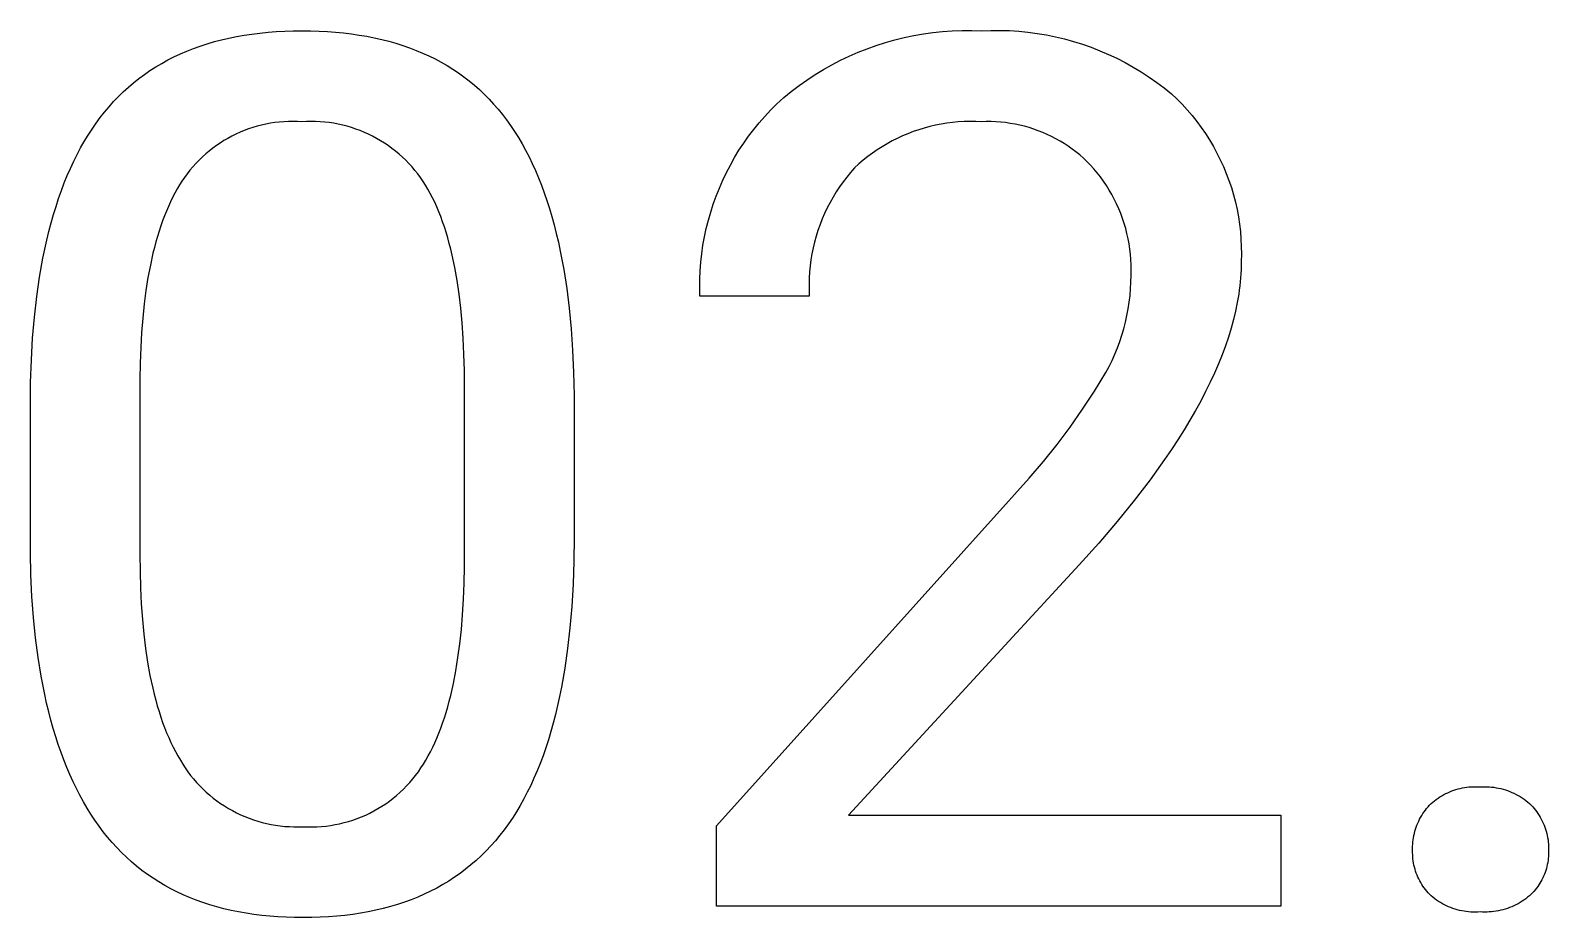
# Model space of a CAD drawing. Header units: millimetres. Extents: x 1434 to 4837, y 1889 to 4267.
# Drawn here: x 4316.9 to 4370, y 2036 to 2067 of the extents above; entities that cross this region are included whole.
import ezdxf

# ---------------------------------------------------------------- set-up
doc = ezdxf.new("R2010")
doc.units = ezdxf.units.MM
doc.header["$MEASUREMENT"] = 0
doc.layers.add('Domyślny', color=7, linetype='Continuous', true_color=0x000000)

msp = doc.modelspace()

# ---------------------------------------------------------------- linework, layer by layer
at = {"layer": 'Domyślny'}
for p, q in [((4323.853, 2066.778), (4324.116, 2066.832)), ((4324.116, 2066.832), (4324.385, 2066.879)), ((4324.385, 2066.879), (4324.658, 2066.92)), ((4324.658, 2066.92), (4324.937, 2066.955)), ((4324.937, 2066.955), (4325.22, 2066.984)), ((4325.22, 2066.984), (4325.509, 2067.006)), ((4325.509, 2067.006), (4325.803, 2067.022)), ((4325.803, 2067.022), (4326.101, 2067.031)), ((4326.101, 2067.031), (4326.405, 2067.034)), ((4326.405, 2067.034), (4326.707, 2067.031)), ((4326.707, 2067.031), (4327.003, 2067.022)), ((4327.003, 2067.022), (4327.294, 2067.007)), ((4327.294, 2067.007), (4327.58, 2066.985)), ((4327.58, 2066.985), (4327.862, 2066.958)), ((4327.862, 2066.958), (4328.138, 2066.924)), ((4328.138, 2066.924), (4328.409, 2066.885)), ((4328.409, 2066.885), (4328.675, 2066.839)), ((4328.675, 2066.839), (4328.936, 2066.787)), ((4347.468, 2066.798), (4347.8, 2066.868)), ((4347.8, 2066.868), (4348.134, 2066.926)), ((4348.134, 2066.926), (4348.471, 2066.973)), ((4348.471, 2066.973), (4348.809, 2067.009)), ((4348.809, 2067.009), (4349.147, 2067.032)), ((4349.147, 2067.032), (4349.487, 2067.045)), ((4349.487, 2067.045), (4349.826, 2067.045)), ((4349.826, 2067.045), (4350.166, 2067.034)), ((4350.166, 2067.034), (4350.491, 2067.047)), ((4350.491, 2067.047), (4350.817, 2067.048)), ((4350.817, 2067.048), (4351.143, 2067.038)), ((4351.143, 2067.038), (4351.468, 2067.017)), ((4351.468, 2067.017), (4351.792, 2066.985)), ((4351.792, 2066.985), (4352.115, 2066.942)), ((4352.115, 2066.942), (4352.436, 2066.887)), ((4352.436, 2066.887), (4352.755, 2066.822)), ((4352.755, 2066.822), (4353.072, 2066.746)), ((4322.153, 2066.225), (4322.381, 2066.323)), ((4322.381, 2066.323), (4322.614, 2066.415)), ((4322.614, 2066.415), (4322.851, 2066.5)), ((4322.851, 2066.5), (4323.094, 2066.579)), ((4323.094, 2066.579), (4323.342, 2066.652)), ((4323.342, 2066.652), (4323.595, 2066.718)), ((4323.595, 2066.718), (4323.853, 2066.778)), ((4328.936, 2066.787), (4329.193, 2066.729)), ((4329.193, 2066.729), (4329.444, 2066.665)), ((4329.444, 2066.665), (4329.69, 2066.595)), ((4329.69, 2066.595), (4329.931, 2066.519)), ((4329.931, 2066.519), (4330.167, 2066.437)), ((4330.167, 2066.437), (4330.398, 2066.348)), ((4330.398, 2066.348), (4330.625, 2066.254)), ((4345.541, 2066.146), (4345.852, 2066.282)), ((4345.852, 2066.282), (4346.168, 2066.407)), ((4346.168, 2066.407), (4346.487, 2066.521)), ((4346.487, 2066.521), (4346.811, 2066.625)), ((4346.811, 2066.625), (4347.138, 2066.717)), ((4347.138, 2066.717), (4347.468, 2066.798)), ((4353.072, 2066.746), (4353.386, 2066.66)), ((4353.386, 2066.66), (4353.697, 2066.562)), ((4353.697, 2066.562), (4354.004, 2066.454)), ((4354.004, 2066.454), (4354.307, 2066.336)), ((4354.307, 2066.336), (4354.607, 2066.207)), ((4321.092, 2065.641), (4321.294, 2065.77)), ((4321.294, 2065.77), (4321.501, 2065.894)), ((4321.501, 2065.894), (4321.714, 2066.011)), ((4321.714, 2066.011), (4321.931, 2066.121)), ((4321.931, 2066.121), (4322.153, 2066.225)), ((4330.625, 2066.254), (4330.846, 2066.153)), ((4330.846, 2066.153), (4331.062, 2066.046)), ((4331.062, 2066.046), (4331.273, 2065.934)), ((4331.273, 2065.934), (4331.479, 2065.815)), ((4331.479, 2065.815), (4331.68, 2065.69)), ((4344.638, 2065.675), (4344.933, 2065.842)), ((4344.933, 2065.842), (4345.235, 2065.999)), ((4345.235, 2065.999), (4345.541, 2066.146)), ((4354.607, 2066.207), (4354.901, 2066.069)), ((4354.901, 2066.069), (4355.191, 2065.92)), ((4355.191, 2065.92), (4355.476, 2065.761)), ((4355.476, 2065.761), (4355.755, 2065.593)), ((4320.516, 2065.214), (4320.703, 2065.363)), ((4320.703, 2065.363), (4320.895, 2065.505)), ((4320.895, 2065.505), (4321.092, 2065.641)), ((4331.68, 2065.69), (4331.876, 2065.559)), ((4331.876, 2065.559), (4332.067, 2065.422)), ((4332.067, 2065.422), (4332.254, 2065.278)), ((4332.254, 2065.278), (4332.435, 2065.129)), ((4343.788, 2065.114), (4344.065, 2065.31)), ((4344.065, 2065.31), (4344.348, 2065.498)), ((4344.348, 2065.498), (4344.638, 2065.675)), ((4355.755, 2065.593), (4356.028, 2065.415)), ((4356.028, 2065.415), (4356.294, 2065.228)), ((4356.294, 2065.228), (4356.555, 2065.032)), ((4319.82, 2064.557), (4319.986, 2064.731)), ((4319.986, 2064.731), (4320.158, 2064.899)), ((4320.158, 2064.899), (4320.335, 2065.06)), ((4320.335, 2065.06), (4320.516, 2065.214)), ((4332.435, 2065.129), (4332.611, 2064.973)), ((4332.611, 2064.973), (4332.782, 2064.812)), ((4332.782, 2064.812), (4332.948, 2064.644)), ((4343, 2064.469), (4343.255, 2064.693)), ((4343.255, 2064.693), (4343.518, 2064.908)), ((4343.518, 2064.908), (4343.788, 2065.114)), ((4356.555, 2065.032), (4356.808, 2064.828)), ((4356.808, 2064.828), (4356.999, 2064.647)), ((4319.351, 2063.998), (4319.502, 2064.191)), ((4319.502, 2064.191), (4319.659, 2064.377)), ((4319.659, 2064.377), (4319.82, 2064.557)), ((4332.948, 2064.644), (4333.109, 2064.47)), ((4333.109, 2064.47), (4333.265, 2064.291)), ((4333.265, 2064.291), (4333.416, 2064.105)), ((4342.587, 2064.039), (4342.79, 2064.257)), ((4342.79, 2064.257), (4343, 2064.469)), ((4356.999, 2064.647), (4357.183, 2064.46)), ((4357.183, 2064.46), (4357.361, 2064.267)), ((4357.361, 2064.267), (4357.531, 2064.067)), ((4319.064, 2063.594), (4319.205, 2063.799)), ((4319.205, 2063.799), (4319.351, 2063.998)), ((4324.685, 2063.647), (4324.535, 2063.597)), ((4324.837, 2063.692), (4324.685, 2063.647)), ((4324.991, 2063.732), (4324.837, 2063.692)), ((4325.145, 2063.767), (4324.991, 2063.732)), ((4325.301, 2063.797), (4325.145, 2063.767)), ((4325.457, 2063.821), (4325.301, 2063.797)), ((4325.614, 2063.839), (4325.457, 2063.821)), ((4325.772, 2063.853), (4325.614, 2063.839)), ((4325.93, 2063.861), (4325.772, 2063.853)), ((4326.089, 2063.863), (4325.93, 2063.861)), ((4326.247, 2063.86), (4326.089, 2063.863)), ((4326.405, 2063.852), (4326.247, 2063.86)), ((4326.565, 2063.86), (4326.405, 2063.852)), ((4326.724, 2063.863), (4326.565, 2063.86)), ((4326.884, 2063.861), (4326.724, 2063.863)), ((4327.043, 2063.853), (4326.884, 2063.861)), ((4327.202, 2063.839), (4327.043, 2063.853)), ((4327.361, 2063.82), (4327.202, 2063.839)), ((4327.519, 2063.796), (4327.361, 2063.82)), ((4327.676, 2063.767), (4327.519, 2063.796)), ((4327.831, 2063.732), (4327.676, 2063.767)), ((4327.986, 2063.692), (4327.831, 2063.732)), ((4328.139, 2063.646), (4327.986, 2063.692)), ((4328.29, 2063.596), (4328.139, 2063.646)), ((4333.416, 2064.105), (4333.562, 2063.913)), ((4333.562, 2063.913), (4333.703, 2063.714)), ((4333.703, 2063.714), (4333.84, 2063.509)), ((4342.204, 2063.582), (4342.391, 2063.814)), ((4342.391, 2063.814), (4342.587, 2064.039)), ((4348.165, 2063.631), (4347.971, 2063.571)), ((4348.36, 2063.683), (4348.165, 2063.631)), ((4348.557, 2063.729), (4348.36, 2063.683)), ((4348.755, 2063.769), (4348.557, 2063.729)), ((4348.955, 2063.801), (4348.755, 2063.769)), ((4349.156, 2063.827), (4348.955, 2063.801)), ((4349.357, 2063.846), (4349.156, 2063.827)), ((4349.559, 2063.858), (4349.357, 2063.846)), ((4349.761, 2063.863), (4349.559, 2063.858)), ((4349.964, 2063.861), (4349.761, 2063.863)), ((4350.166, 2063.852), (4349.964, 2063.861)), ((4350.334, 2063.857), (4350.166, 2063.852)), ((4350.503, 2063.856), (4350.334, 2063.857)), ((4350.672, 2063.849), (4350.503, 2063.856)), ((4350.84, 2063.837), (4350.672, 2063.849)), ((4351.008, 2063.819), (4350.84, 2063.837)), ((4351.175, 2063.795), (4351.008, 2063.819)), ((4351.341, 2063.766), (4351.175, 2063.795)), ((4351.506, 2063.731), (4351.341, 2063.766)), ((4351.67, 2063.691), (4351.506, 2063.731)), ((4351.833, 2063.645), (4351.67, 2063.691)), ((4351.993, 2063.593), (4351.833, 2063.645)), ((4357.531, 2064.067), (4357.695, 2063.862)), ((4357.695, 2063.862), (4357.851, 2063.651)), ((4357.851, 2063.651), (4358, 2063.435)), ((4318.667, 2062.937), (4318.795, 2063.163)), ((4318.795, 2063.163), (4318.927, 2063.381)), ((4318.927, 2063.381), (4319.064, 2063.594)), ((4323.544, 2063.106), (4323.413, 2063.017)), ((4323.678, 2063.191), (4323.544, 2063.106)), ((4323.815, 2063.27), (4323.678, 2063.191)), ((4323.954, 2063.345), (4323.815, 2063.27)), ((4324.096, 2063.416), (4323.954, 2063.345)), ((4324.241, 2063.481), (4324.096, 2063.416)), ((4324.387, 2063.542), (4324.241, 2063.481)), ((4324.535, 2063.597), (4324.387, 2063.542)), ((4328.44, 2063.54), (4328.29, 2063.596)), ((4328.588, 2063.48), (4328.44, 2063.54)), ((4328.733, 2063.414), (4328.588, 2063.48)), ((4328.876, 2063.343), (4328.733, 2063.414)), ((4329.017, 2063.268), (4328.876, 2063.343)), ((4329.155, 2063.188), (4329.017, 2063.268)), ((4329.29, 2063.103), (4329.155, 2063.188)), ((4329.423, 2063.014), (4329.29, 2063.103)), ((4333.84, 2063.509), (4333.973, 2063.298)), ((4333.973, 2063.298), (4334.101, 2063.079)), ((4341.688, 2062.851), (4341.852, 2063.101)), ((4341.852, 2063.101), (4342.024, 2063.344)), ((4342.024, 2063.344), (4342.204, 2063.582)), ((4347.041, 2063.178), (4346.864, 2063.08)), ((4347.221, 2063.269), (4347.041, 2063.178)), ((4347.405, 2063.354), (4347.221, 2063.269)), ((4347.591, 2063.433), (4347.405, 2063.354)), ((4347.78, 2063.505), (4347.591, 2063.433)), ((4347.971, 2063.571), (4347.78, 2063.505)), ((4352.152, 2063.536), (4351.993, 2063.593)), ((4352.309, 2063.474), (4352.152, 2063.536)), ((4352.464, 2063.407), (4352.309, 2063.474)), ((4352.616, 2063.334), (4352.464, 2063.407)), ((4352.766, 2063.256), (4352.616, 2063.334)), ((4352.913, 2063.174), (4352.766, 2063.256)), ((4353.057, 2063.086), (4352.913, 2063.174)), ((4358, 2063.435), (4358.142, 2063.214)), ((4358.142, 2063.214), (4358.275, 2062.988)), ((4318.425, 2062.466), (4318.544, 2062.705)), ((4318.544, 2062.705), (4318.667, 2062.937)), ((4322.922, 2062.618), (4322.808, 2062.508)), ((4323.039, 2062.724), (4322.922, 2062.618)), ((4323.161, 2062.826), (4323.039, 2062.724)), ((4323.285, 2062.924), (4323.161, 2062.826)), ((4323.413, 2063.017), (4323.285, 2062.924)), ((4329.552, 2062.92), (4329.423, 2063.014)), ((4329.678, 2062.822), (4329.552, 2062.92)), ((4329.8, 2062.72), (4329.678, 2062.822)), ((4329.919, 2062.613), (4329.8, 2062.72)), ((4330.035, 2062.503), (4329.919, 2062.613)), ((4334.101, 2063.079), (4334.225, 2062.854)), ((4334.225, 2062.854), (4334.345, 2062.623)), ((4334.345, 2062.623), (4334.46, 2062.385)), ((4341.387, 2062.337), (4341.533, 2062.597)), ((4341.533, 2062.597), (4341.688, 2062.851)), ((4346.191, 2062.632), (4346.033, 2062.506)), ((4346.353, 2062.752), (4346.191, 2062.632)), ((4346.52, 2062.867), (4346.353, 2062.752)), ((4346.69, 2062.977), (4346.52, 2062.867)), ((4346.864, 2063.08), (4346.69, 2062.977)), ((4353.198, 2062.993), (4353.057, 2063.086)), ((4353.336, 2062.896), (4353.198, 2062.993)), ((4353.471, 2062.794), (4353.336, 2062.896)), ((4353.602, 2062.688), (4353.471, 2062.794)), ((4353.729, 2062.577), (4353.602, 2062.688)), ((4353.853, 2062.462), (4353.729, 2062.577)), ((4358.275, 2062.988), (4358.401, 2062.757)), ((4358.401, 2062.757), (4358.518, 2062.523)), ((4318.2, 2061.968), (4318.31, 2062.22)), ((4318.31, 2062.22), (4318.425, 2062.466)), ((4322.489, 2062.156), (4322.391, 2062.032)), ((4322.591, 2062.277), (4322.489, 2062.156)), ((4322.697, 2062.395), (4322.591, 2062.277)), ((4322.808, 2062.508), (4322.697, 2062.395)), ((4330.146, 2062.389), (4330.035, 2062.503)), ((4330.254, 2062.271), (4330.146, 2062.389)), ((4330.357, 2062.149), (4330.254, 2062.271)), ((4330.456, 2062.024), (4330.357, 2062.149)), ((4334.46, 2062.385), (4334.571, 2062.14)), ((4334.571, 2062.14), (4334.677, 2061.889)), ((4341.121, 2061.804), (4341.249, 2062.072)), ((4341.249, 2062.072), (4341.387, 2062.337)), ((4345.59, 2062.078), (4345.455, 2061.913)), ((4345.73, 2062.238), (4345.59, 2062.078)), ((4345.879, 2062.374), (4345.73, 2062.238)), ((4346.033, 2062.506), (4345.879, 2062.374)), ((4353.972, 2062.343), (4353.853, 2062.462)), ((4354.095, 2062.206), (4353.972, 2062.343)), ((4354.212, 2062.065), (4354.095, 2062.206)), ((4354.325, 2061.92), (4354.212, 2062.065)), ((4358.518, 2062.523), (4358.627, 2062.284)), ((4358.627, 2062.284), (4358.728, 2062.041)), ((4358.728, 2062.041), (4358.82, 2061.796)), ((4317.994, 2061.443), (4318.095, 2061.709)), ((4318.095, 2061.709), (4318.2, 2061.968)), ((4322.123, 2061.639), (4322.04, 2061.499)), ((4322.208, 2061.773), (4322.123, 2061.639)), ((4322.297, 2061.904), (4322.208, 2061.773)), ((4322.391, 2062.032), (4322.297, 2061.904)), ((4330.551, 2061.896), (4330.456, 2062.024)), ((4330.642, 2061.765), (4330.551, 2061.896)), ((4330.728, 2061.63), (4330.642, 2061.765)), ((4330.812, 2061.489), (4330.728, 2061.63)), ((4334.677, 2061.889), (4334.779, 2061.631)), ((4334.779, 2061.631), (4334.877, 2061.366)), ((4340.891, 2061.253), (4341.001, 2061.53)), ((4341.001, 2061.53), (4341.121, 2061.804)), ((4345.203, 2061.57), (4345.087, 2061.393)), ((4345.326, 2061.744), (4345.203, 2061.57)), ((4345.455, 2061.913), (4345.326, 2061.744)), ((4354.433, 2061.771), (4354.325, 2061.92)), ((4354.535, 2061.618), (4354.433, 2061.771)), ((4354.632, 2061.462), (4354.535, 2061.618)), ((4358.82, 2061.796), (4358.904, 2061.547)), ((4358.904, 2061.547), (4358.979, 2061.295)), ((4317.806, 2060.891), (4317.898, 2061.17)), ((4317.898, 2061.17), (4317.994, 2061.443)), ((4321.807, 2061.049), (4321.735, 2060.89)), ((4321.882, 2061.204), (4321.807, 2061.049)), ((4321.96, 2061.354), (4321.882, 2061.204)), ((4322.04, 2061.499), (4321.96, 2061.354)), ((4330.893, 2061.342), (4330.812, 2061.489)), ((4330.972, 2061.19), (4330.893, 2061.342)), ((4331.048, 2061.033), (4330.972, 2061.19)), ((4331.121, 2060.871), (4331.048, 2061.033)), ((4334.877, 2061.366), (4334.97, 2061.095)), ((4334.97, 2061.095), (4335.059, 2060.817)), ((4340.698, 2060.689), (4340.79, 2060.973)), ((4340.79, 2060.973), (4340.891, 2061.253)), ((4344.872, 2061.026), (4344.774, 2060.837)), ((4344.976, 2061.211), (4344.872, 2061.026)), ((4345.087, 2061.393), (4344.976, 2061.211)), ((4354.724, 2061.303), (4354.632, 2061.462)), ((4354.811, 2061.141), (4354.724, 2061.303)), ((4354.892, 2060.976), (4354.811, 2061.141)), ((4354.967, 2060.809), (4354.892, 2060.976)), ((4358.979, 2061.295), (4359.045, 2061.041)), ((4359.045, 2061.041), (4359.102, 2060.785)), ((4317.635, 2060.313), (4317.718, 2060.606)), ((4317.718, 2060.606), (4317.806, 2060.891)), ((4321.597, 2060.558), (4321.532, 2060.385)), ((4321.664, 2060.726), (4321.597, 2060.558)), ((4321.735, 2060.89), (4321.664, 2060.726)), ((4331.192, 2060.704), (4331.121, 2060.871)), ((4331.26, 2060.532), (4331.192, 2060.704)), ((4331.325, 2060.354), (4331.26, 2060.532)), ((4335.059, 2060.817), (4335.144, 2060.533)), ((4335.144, 2060.533), (4335.224, 2060.242)), ((4340.616, 2060.403), (4340.698, 2060.689)), ((4344.599, 2060.449), (4344.521, 2060.251)), ((4344.683, 2060.645), (4344.599, 2060.449)), ((4344.774, 2060.837), (4344.683, 2060.645)), ((4355.036, 2060.638), (4354.967, 2060.809)), ((4355.1, 2060.466), (4355.036, 2060.638)), ((4355.158, 2060.292), (4355.1, 2060.466)), ((4359.102, 2060.785), (4359.151, 2060.527)), ((4359.151, 2060.527), (4359.19, 2060.267)), ((4317.483, 2059.708), (4317.557, 2060.014)), ((4317.557, 2060.014), (4317.635, 2060.313)), ((4321.41, 2060.025), (4321.352, 2059.838)), ((4321.47, 2060.207), (4321.41, 2060.025)), ((4321.532, 2060.385), (4321.47, 2060.207)), ((4331.387, 2060.172), (4331.325, 2060.354)), ((4331.447, 2059.984), (4331.387, 2060.172)), ((4331.505, 2059.791), (4331.447, 2059.984)), ((4335.224, 2060.242), (4335.3, 2059.944)), ((4335.3, 2059.944), (4335.371, 2059.64)), ((4340.481, 2059.822), (4340.544, 2060.113)), ((4340.544, 2060.113), (4340.616, 2060.403)), ((4344.45, 2060.051), (4344.387, 2059.848)), ((4344.521, 2060.251), (4344.45, 2060.051)), ((4355.209, 2060.115), (4355.158, 2060.292)), ((4355.255, 2059.937), (4355.209, 2060.115)), ((4355.295, 2059.758), (4355.255, 2059.937)), ((4359.19, 2060.267), (4359.22, 2060.006)), ((4359.22, 2060.006), (4359.241, 2059.745)), ((4317.348, 2059.076), (4317.413, 2059.396)), ((4317.413, 2059.396), (4317.483, 2059.708)), ((4321.245, 2059.45), (4321.196, 2059.249)), ((4321.298, 2059.646), (4321.245, 2059.45)), ((4321.352, 2059.838), (4321.298, 2059.646)), ((4331.559, 2059.593), (4331.505, 2059.791)), ((4331.611, 2059.39), (4331.559, 2059.593)), ((4331.661, 2059.182), (4331.611, 2059.39)), ((4335.371, 2059.64), (4335.439, 2059.329)), ((4340.386, 2059.233), (4340.429, 2059.528)), ((4340.429, 2059.528), (4340.481, 2059.822)), ((4344.281, 2059.436), (4344.238, 2059.228)), ((4344.33, 2059.643), (4344.281, 2059.436)), ((4344.387, 2059.848), (4344.33, 2059.643)), ((4355.328, 2059.577), (4355.295, 2059.758)), ((4355.356, 2059.396), (4355.328, 2059.577)), ((4355.377, 2059.213), (4355.356, 2059.396)), ((4359.241, 2059.745), (4359.253, 2059.483)), ((4359.253, 2059.483), (4359.256, 2059.22)), ((4317.232, 2058.418), (4317.348, 2059.076)), ((4321.196, 2059.249), (4321.104, 2058.833)), ((4331.751, 2058.749), (4331.661, 2059.182)), ((4335.439, 2059.329), (4335.56, 2058.687)), ((4340.33, 2058.64), (4340.353, 2058.937)), ((4340.353, 2058.937), (4340.386, 2059.233)), ((4344.203, 2059.018), (4344.175, 2058.807)), ((4344.238, 2059.228), (4344.203, 2059.018)), ((4355.392, 2059.03), (4355.377, 2059.213)), ((4355.4, 2058.846), (4355.392, 2059.03)), ((4359.249, 2058.958), (4359.248, 2058.818)), ((4359.256, 2059.22), (4359.249, 2058.958)), ((4317.133, 2057.732), (4317.232, 2058.418)), ((4321.022, 2058.399), (4320.951, 2057.946)), ((4321.104, 2058.833), (4321.022, 2058.399)), ((4331.831, 2058.297), (4331.751, 2058.749)), ((4335.56, 2058.687), (4335.664, 2058.019)), ((4340.314, 2058.044), (4340.317, 2058.342)), ((4340.317, 2058.342), (4340.33, 2058.64)), ((4344.142, 2058.383), (4344.136, 2058.171)), ((4344.155, 2058.596), (4344.142, 2058.383)), ((4344.175, 2058.807), (4344.155, 2058.596)), ((4355.394, 2058.243), (4355.399, 2058.479)), ((4355.399, 2058.479), (4355.403, 2058.663)), ((4355.403, 2058.663), (4355.4, 2058.846)), ((4359.227, 2058.394), (4359.215, 2058.251)), ((4359.237, 2058.536), (4359.227, 2058.394)), ((4359.244, 2058.678), (4359.237, 2058.536)), ((4359.248, 2058.818), (4359.244, 2058.678)), ((4320.951, 2057.946), (4320.89, 2057.475)), ((4331.9, 2057.823), (4331.831, 2058.297)), ((4331.959, 2057.329), (4331.9, 2057.823)), ((4335.664, 2058.019), (4335.75, 2057.324)), ((4340.321, 2057.746), (4340.314, 2058.044)), ((4344.136, 2058.171), (4344.137, 2057.958)), ((4344.137, 2057.958), (4344.146, 2057.746)), ((4355.361, 2057.771), (4355.381, 2058.007)), ((4355.381, 2058.007), (4355.394, 2058.243)), ((4359.161, 2057.818), (4359.111, 2057.525)), ((4359.181, 2057.963), (4359.161, 2057.818)), ((4359.199, 2058.108), (4359.181, 2057.963)), ((4359.215, 2058.251), (4359.199, 2058.108)), ((4317.052, 2057.02), (4317.133, 2057.732)), ((4320.89, 2057.475), (4320.839, 2056.985)), ((4332.007, 2056.815), (4331.959, 2057.329)), ((4335.75, 2057.324), (4335.819, 2056.603)), ((4344.146, 2057.746), (4340.321, 2057.746)), ((4355.253, 2057.07), (4355.297, 2057.303)), ((4355.297, 2057.303), (4355.333, 2057.536)), ((4355.333, 2057.536), (4355.361, 2057.771)), ((4359.111, 2057.525), (4359.05, 2057.228)), ((4316.989, 2056.282), (4317.052, 2057.02)), ((4320.839, 2056.985), (4320.798, 2056.477)), ((4332.044, 2056.28), (4332.007, 2056.815)), ((4355.142, 2056.611), (4355.201, 2056.84)), ((4355.201, 2056.84), (4355.253, 2057.07)), ((4358.978, 2056.928), (4358.895, 2056.625)), ((4359.05, 2057.228), (4358.978, 2056.928)), ((4316.945, 2055.516), (4316.989, 2056.282)), ((4320.798, 2056.477), (4320.768, 2055.95)), ((4332.071, 2055.724), (4332.044, 2056.28)), ((4335.819, 2056.603), (4335.87, 2055.855)), ((4355.001, 2056.16), (4355.075, 2056.384)), ((4355.075, 2056.384), (4355.142, 2056.611)), ((4358.801, 2056.318), (4358.696, 2056.008)), ((4358.895, 2056.625), (4358.801, 2056.318)), ((4320.768, 2055.95), (4320.747, 2055.404)), ((4332.087, 2055.148), (4332.071, 2055.724)), ((4335.87, 2055.855), (4335.904, 2055.081)), ((4354.735, 2055.503), (4354.831, 2055.719)), ((4354.831, 2055.719), (4354.92, 2055.938)), ((4354.92, 2055.938), (4355.001, 2056.16)), ((4358.579, 2055.695), (4358.452, 2055.379)), ((4358.696, 2056.008), (4358.579, 2055.695)), ((4316.918, 2054.724), (4316.945, 2055.516)), ((4320.747, 2055.404), (4320.737, 2054.84)), ((4332.092, 2054.551), (4332.087, 2055.148)), ((4354.521, 2055.081), (4354.631, 2055.29)), ((4354.631, 2055.29), (4354.735, 2055.503)), ((4358.452, 2055.379), (4358.314, 2055.059)), ((4316.909, 2053.905), (4316.918, 2054.724)), ((4320.737, 2054.84), (4320.737, 2048.721)), ((4335.904, 2055.081), (4335.921, 2054.281)), ((4354.122, 2054.431), (4354.521, 2055.081)), ((4358.164, 2054.736), (4358.004, 2054.409)), ((4358.314, 2055.059), (4358.164, 2054.736)), ((4332.092, 2048.286), (4332.092, 2054.551)), ((4335.921, 2054.281), (4335.921, 2049.302)), ((4353.703, 2053.793), (4354.122, 2054.431)), ((4357.832, 2054.08), (4357.649, 2053.746)), ((4358.004, 2054.409), (4357.832, 2054.08)), ((4316.909, 2048.783), (4316.909, 2053.905)), ((4353.265, 2053.169), (4353.703, 2053.793)), ((4357.649, 2053.746), (4357.456, 2053.41)), ((4352.808, 2052.558), (4353.265, 2053.169)), ((4357.251, 2053.07), (4357.035, 2052.727)), ((4357.456, 2053.41), (4357.251, 2053.07)), ((4352.331, 2051.962), (4352.808, 2052.558)), ((4357.035, 2052.727), (4356.808, 2052.381)), ((4351.837, 2051.381), (4352.331, 2051.962)), ((4356.57, 2052.031), (4356.061, 2051.322)), ((4356.808, 2052.381), (4356.57, 2052.031)), ((4351.325, 2050.816), (4351.837, 2051.381)), ((4356.061, 2051.322), (4355.507, 2050.599)), ((4340.899, 2039.215), (4351.325, 2050.816)), ((4355.507, 2050.599), (4354.909, 2049.863)), ((4354.909, 2049.863), (4354.267, 2049.114)), ((4335.921, 2049.302), (4335.912, 2048.473)), ((4316.928, 2048), (4316.909, 2048.783)), ((4354.267, 2049.114), (4353.581, 2048.352)), ((4320.737, 2048.721), (4320.743, 2048.121)), ((4332.079, 2047.707), (4332.092, 2048.286)), ((4335.912, 2048.473), (4335.885, 2047.671)), ((4353.581, 2048.352), (4345.514, 2039.588)), ((4316.965, 2047.241), (4316.928, 2048)), ((4320.743, 2048.121), (4320.759, 2047.541)), ((4332.056, 2047.147), (4332.079, 2047.707)), ((4317.019, 2046.507), (4316.965, 2047.241)), ((4320.759, 2047.541), (4320.787, 2046.981)), ((4335.885, 2047.671), (4335.84, 2046.897)), ((4320.787, 2046.981), (4320.826, 2046.441)), ((4332.023, 2046.607), (4332.056, 2047.147)), ((4335.84, 2046.897), (4335.777, 2046.149)), ((4317.09, 2045.797), (4317.019, 2046.507)), ((4320.826, 2046.441), (4320.876, 2045.921)), ((4331.979, 2046.087), (4332.023, 2046.607)), ((4335.777, 2046.149), (4335.696, 2045.428)), ((4317.179, 2045.113), (4317.09, 2045.797)), ((4320.876, 2045.921), (4320.936, 2045.421)), ((4331.861, 2045.105), (4331.925, 2045.586)), ((4331.925, 2045.586), (4331.979, 2046.087)), ((4317.286, 2044.453), (4317.179, 2045.113)), ((4320.936, 2045.421), (4321.008, 2044.941)), ((4331.787, 2044.644), (4331.861, 2045.105)), ((4335.696, 2045.428), (4335.598, 2044.734)), ((4321.008, 2044.941), (4321.091, 2044.481)), ((4331.702, 2044.203), (4331.787, 2044.644)), ((4335.598, 2044.734), (4335.481, 2044.068)), ((4317.409, 2043.818), (4317.286, 2044.453)), ((4321.091, 2044.481), (4321.186, 2044.04)), ((4321.186, 2044.04), (4321.237, 2043.828)), ((4331.607, 2043.781), (4331.702, 2044.203)), ((4335.481, 2044.068), (4335.416, 2043.744)), ((4317.478, 2043.509), (4317.409, 2043.818)), ((4317.551, 2043.207), (4317.478, 2043.509)), ((4321.237, 2043.828), (4321.291, 2043.62)), ((4321.291, 2043.62), (4321.347, 2043.417)), ((4331.502, 2043.379), (4331.556, 2043.578)), ((4331.556, 2043.578), (4331.607, 2043.781)), ((4335.416, 2043.744), (4335.347, 2043.428)), ((4317.628, 2042.911), (4317.551, 2043.207)), ((4321.347, 2043.417), (4321.407, 2043.219)), ((4321.407, 2043.219), (4321.469, 2043.027)), ((4321.469, 2043.027), (4321.534, 2042.839)), ((4331.325, 2042.813), (4331.386, 2042.997)), ((4331.386, 2042.997), (4331.445, 2043.186)), ((4331.445, 2043.186), (4331.502, 2043.379)), ((4335.273, 2043.118), (4335.194, 2042.815)), ((4335.347, 2043.428), (4335.273, 2043.118)), ((4317.71, 2042.621), (4317.628, 2042.911)), ((4317.795, 2042.337), (4317.71, 2042.621)), ((4321.534, 2042.839), (4321.602, 2042.656)), ((4321.602, 2042.656), (4321.673, 2042.478)), ((4321.673, 2042.478), (4321.746, 2042.306)), ((4331.124, 2042.292), (4331.194, 2042.46)), ((4331.194, 2042.46), (4331.26, 2042.634)), ((4331.26, 2042.634), (4331.325, 2042.813)), ((4335.111, 2042.519), (4335.024, 2042.23)), ((4335.194, 2042.815), (4335.111, 2042.519)), ((4317.886, 2042.06), (4317.795, 2042.337)), ((4317.98, 2041.789), (4317.886, 2042.06)), ((4321.746, 2042.306), (4321.822, 2042.138)), ((4321.822, 2042.138), (4321.901, 2041.975)), ((4321.901, 2041.975), (4321.983, 2041.817)), ((4330.901, 2041.814), (4330.978, 2041.968)), ((4330.978, 2041.968), (4331.053, 2042.127)), ((4331.053, 2042.127), (4331.124, 2042.292)), ((4334.932, 2041.947), (4334.835, 2041.672)), ((4335.024, 2042.23), (4334.932, 2041.947)), ((4318.079, 2041.524), (4317.98, 2041.789)), ((4318.183, 2041.265), (4318.079, 2041.524)), ((4321.983, 2041.817), (4322.067, 2041.664)), ((4322.067, 2041.664), (4322.154, 2041.516)), ((4322.154, 2041.516), (4322.237, 2041.379)), ((4322.237, 2041.379), (4322.325, 2041.245)), ((4330.568, 2041.246), (4330.655, 2041.381)), ((4330.655, 2041.381), (4330.74, 2041.521)), ((4330.74, 2041.521), (4330.822, 2041.665)), ((4330.822, 2041.665), (4330.901, 2041.814)), ((4334.734, 2041.402), (4334.629, 2041.14)), ((4334.835, 2041.672), (4334.734, 2041.402)), ((4318.29, 2041.012), (4318.183, 2041.265)), ((4318.403, 2040.765), (4318.29, 2041.012)), ((4322.325, 2041.245), (4322.417, 2041.114)), ((4322.417, 2041.114), (4322.514, 2040.985)), ((4322.514, 2040.985), (4322.615, 2040.861)), ((4322.615, 2040.861), (4322.72, 2040.74)), ((4330.176, 2040.737), (4330.281, 2040.859)), ((4330.281, 2040.859), (4330.381, 2040.985)), ((4330.381, 2040.985), (4330.477, 2041.114)), ((4330.477, 2041.114), (4330.568, 2041.246)), ((4334.519, 2040.885), (4334.405, 2040.636)), ((4334.629, 2041.14), (4334.519, 2040.885)), ((4318.519, 2040.525), (4318.403, 2040.765)), ((4318.64, 2040.291), (4318.519, 2040.525)), ((4318.765, 2040.063), (4318.64, 2040.291)), ((4322.72, 2040.74), (4322.829, 2040.622)), ((4322.829, 2040.622), (4322.942, 2040.509)), ((4322.942, 2040.509), (4323.059, 2040.399)), ((4323.059, 2040.399), (4323.18, 2040.293)), ((4323.18, 2040.293), (4323.304, 2040.192)), ((4329.593, 2040.185), (4329.717, 2040.287)), ((4329.717, 2040.287), (4329.838, 2040.394)), ((4329.838, 2040.394), (4329.955, 2040.504)), ((4329.955, 2040.504), (4330.067, 2040.619)), ((4330.067, 2040.619), (4330.176, 2040.737)), ((4334.286, 2040.394), (4334.162, 2040.159)), ((4334.405, 2040.636), (4334.286, 2040.394)), ((4366.197, 2040.233), (4366.263, 2040.273)), ((4366.263, 2040.273), (4366.331, 2040.311)), ((4366.331, 2040.311), (4366.399, 2040.347)), ((4366.399, 2040.347), (4366.469, 2040.38)), ((4366.469, 2040.38), (4366.54, 2040.411)), ((4366.54, 2040.411), (4366.612, 2040.44)), ((4366.612, 2040.44), (4366.685, 2040.466)), ((4366.685, 2040.466), (4366.759, 2040.49)), ((4366.759, 2040.49), (4366.833, 2040.511)), ((4366.833, 2040.511), (4366.908, 2040.53)), ((4366.908, 2040.53), (4366.984, 2040.546)), ((4366.984, 2040.546), (4367.06, 2040.56)), ((4367.06, 2040.56), (4367.137, 2040.571)), ((4367.137, 2040.571), (4367.214, 2040.58)), ((4367.214, 2040.58), (4367.291, 2040.585)), ((4367.291, 2040.585), (4367.368, 2040.589)), ((4367.368, 2040.589), (4367.446, 2040.589)), ((4367.446, 2040.589), (4367.523, 2040.587)), ((4367.523, 2040.587), (4367.601, 2040.583)), ((4367.601, 2040.583), (4367.682, 2040.587)), ((4367.682, 2040.587), (4367.763, 2040.589)), ((4367.763, 2040.589), (4367.845, 2040.587)), ((4367.845, 2040.587), (4367.926, 2040.583)), ((4367.926, 2040.583), (4368.007, 2040.577)), ((4368.007, 2040.577), (4368.088, 2040.567)), ((4368.088, 2040.567), (4368.168, 2040.555)), ((4368.168, 2040.555), (4368.248, 2040.54)), ((4368.248, 2040.54), (4368.328, 2040.522)), ((4368.328, 2040.522), (4368.407, 2040.501)), ((4368.407, 2040.501), (4368.485, 2040.478)), ((4368.485, 2040.478), (4368.562, 2040.452)), ((4368.562, 2040.452), (4368.638, 2040.423)), ((4368.638, 2040.423), (4368.713, 2040.392)), ((4368.713, 2040.392), (4368.787, 2040.358)), ((4368.787, 2040.358), (4368.86, 2040.322)), ((4368.86, 2040.322), (4368.932, 2040.283)), ((4368.932, 2040.283), (4369.002, 2040.242)), ((4318.894, 2039.841), (4318.765, 2040.063)), ((4319.028, 2039.625), (4318.894, 2039.841)), ((4323.304, 2040.192), (4323.432, 2040.095)), ((4323.432, 2040.095), (4323.563, 2040.002)), ((4323.563, 2040.002), (4323.697, 2039.914)), ((4323.697, 2039.914), (4323.834, 2039.83)), ((4323.834, 2039.83), (4323.974, 2039.751)), ((4323.974, 2039.751), (4324.116, 2039.677)), ((4328.781, 2039.669), (4328.924, 2039.743)), ((4328.924, 2039.743), (4329.064, 2039.822)), ((4329.064, 2039.822), (4329.201, 2039.906)), ((4329.201, 2039.906), (4329.335, 2039.994)), ((4329.335, 2039.994), (4329.466, 2040.088)), ((4329.466, 2040.088), (4329.593, 2040.185)), ((4334.035, 2039.93), (4333.902, 2039.708)), ((4334.162, 2040.159), (4334.035, 2039.93)), ((4365.644, 2039.709), (4365.688, 2039.771)), ((4365.688, 2039.771), (4365.734, 2039.831)), ((4365.734, 2039.831), (4365.782, 2039.889)), ((4365.782, 2039.889), (4365.832, 2039.946)), ((4365.832, 2039.946), (4365.889, 2039.998)), ((4365.889, 2039.998), (4365.947, 2040.049)), ((4365.947, 2040.049), (4366.008, 2040.098)), ((4366.008, 2040.098), (4366.069, 2040.145)), ((4366.069, 2040.145), (4366.132, 2040.19)), ((4366.132, 2040.19), (4366.197, 2040.233)), ((4369.002, 2040.242), (4369.07, 2040.198)), ((4369.07, 2040.198), (4369.138, 2040.152)), ((4369.138, 2040.152), (4369.203, 2040.104)), ((4369.203, 2040.104), (4369.267, 2040.053)), ((4369.267, 2040.053), (4369.329, 2040)), ((4369.329, 2040), (4369.389, 2039.946)), ((4369.389, 2039.946), (4369.441, 2039.89)), ((4369.441, 2039.89), (4369.49, 2039.832)), ((4369.49, 2039.832), (4369.538, 2039.773)), ((4369.538, 2039.773), (4369.583, 2039.712)), ((4319.167, 2039.416), (4319.028, 2039.625)), ((4319.309, 2039.212), (4319.167, 2039.416)), ((4319.456, 2039.015), (4319.309, 2039.212)), ((4324.116, 2039.677), (4324.261, 2039.608)), ((4324.261, 2039.608), (4324.408, 2039.544)), ((4324.408, 2039.544), (4324.557, 2039.485)), ((4324.557, 2039.485), (4324.708, 2039.431)), ((4324.708, 2039.431), (4324.861, 2039.382)), ((4324.861, 2039.382), (4325.015, 2039.339)), ((4325.015, 2039.339), (4325.171, 2039.301)), ((4325.171, 2039.301), (4325.328, 2039.268)), ((4325.328, 2039.268), (4325.486, 2039.24)), ((4325.486, 2039.24), (4325.645, 2039.218)), ((4325.645, 2039.218), (4325.805, 2039.202)), ((4327.088, 2039.197), (4327.248, 2039.213)), ((4327.248, 2039.213), (4327.407, 2039.234)), ((4327.407, 2039.234), (4327.566, 2039.261)), ((4327.566, 2039.261), (4327.723, 2039.293)), ((4327.723, 2039.293), (4327.88, 2039.331)), ((4327.88, 2039.331), (4328.034, 2039.374)), ((4328.034, 2039.374), (4328.188, 2039.423)), ((4328.188, 2039.423), (4328.339, 2039.476)), ((4328.339, 2039.476), (4328.489, 2039.535)), ((4328.489, 2039.535), (4328.636, 2039.599)), ((4328.636, 2039.599), (4328.781, 2039.669)), ((4333.624, 2039.285), (4333.478, 2039.084)), ((4333.766, 2039.493), (4333.624, 2039.285)), ((4333.902, 2039.708), (4333.766, 2039.493)), ((4340.899, 2036.406), (4340.899, 2039.215)), ((4345.514, 2039.588), (4360.632, 2039.588)), ((4360.632, 2039.588), (4360.632, 2036.406)), ((4365.37, 2039.172), (4365.396, 2039.243)), ((4365.396, 2039.243), (4365.425, 2039.313)), ((4365.425, 2039.313), (4365.456, 2039.382)), ((4365.456, 2039.382), (4365.489, 2039.45)), ((4365.489, 2039.45), (4365.524, 2039.517)), ((4365.524, 2039.517), (4365.562, 2039.582)), ((4365.562, 2039.582), (4365.602, 2039.646)), ((4365.602, 2039.646), (4365.644, 2039.709)), ((4369.583, 2039.712), (4369.626, 2039.649)), ((4369.626, 2039.649), (4369.668, 2039.585)), ((4369.668, 2039.585), (4369.706, 2039.52)), ((4369.706, 2039.52), (4369.743, 2039.453)), ((4369.743, 2039.453), (4369.777, 2039.385)), ((4369.777, 2039.385), (4369.809, 2039.316)), ((4369.809, 2039.316), (4369.839, 2039.246)), ((4369.839, 2039.246), (4369.866, 2039.175)), ((4319.609, 2038.824), (4319.456, 2039.015)), ((4319.766, 2038.64), (4319.609, 2038.824)), ((4325.805, 2039.202), (4325.965, 2039.191)), ((4325.965, 2039.191), (4326.125, 2039.185)), ((4326.125, 2039.185), (4326.285, 2039.185)), ((4326.285, 2039.185), (4326.446, 2039.19)), ((4326.446, 2039.19), (4326.606, 2039.184)), ((4326.606, 2039.184), (4326.767, 2039.183)), ((4326.767, 2039.183), (4326.928, 2039.187)), ((4326.928, 2039.187), (4327.088, 2039.197)), ((4333.171, 2038.7), (4333.01, 2038.517)), ((4333.327, 2038.888), (4333.171, 2038.7)), ((4333.478, 2039.084), (4333.327, 2038.888)), ((4365.254, 2038.657), (4365.263, 2038.732)), ((4365.263, 2038.732), (4365.275, 2038.806)), ((4365.275, 2038.806), (4365.289, 2038.881)), ((4365.289, 2038.881), (4365.306, 2038.955)), ((4365.306, 2038.955), (4365.325, 2039.028)), ((4365.325, 2039.028), (4365.346, 2039.1)), ((4365.346, 2039.1), (4365.37, 2039.172)), ((4369.866, 2039.175), (4369.891, 2039.104)), ((4369.891, 2039.104), (4369.913, 2039.031)), ((4369.913, 2039.031), (4369.933, 2038.957)), ((4369.933, 2038.957), (4369.95, 2038.883)), ((4369.95, 2038.883), (4369.965, 2038.809)), ((4369.965, 2038.809), (4369.977, 2038.734)), ((4369.977, 2038.734), (4369.986, 2038.658)), ((4319.928, 2038.461), (4319.766, 2038.64)), ((4320.094, 2038.289), (4319.928, 2038.461)), ((4320.266, 2038.123), (4320.094, 2038.289)), ((4332.672, 2038.172), (4332.496, 2038.008)), ((4332.843, 2038.341), (4332.672, 2038.172)), ((4333.01, 2038.517), (4332.843, 2038.341)), ((4365.243, 2038.43), (4365.244, 2038.506)), ((4365.244, 2038.355), (4365.243, 2038.43)), ((4365.243, 2038.281), (4365.244, 2038.355)), ((4365.245, 2038.208), (4365.243, 2038.281)), ((4365.244, 2038.506), (4365.248, 2038.581)), ((4365.249, 2038.135), (4365.245, 2038.208)), ((4365.248, 2038.581), (4365.254, 2038.657)), ((4369.986, 2038.658), (4369.993, 2038.582)), ((4369.993, 2038.143), (4369.986, 2038.073)), ((4369.993, 2038.582), (4369.997, 2038.507)), ((4369.997, 2038.213), (4369.993, 2038.143)), ((4369.997, 2038.507), (4369.999, 2038.431)), ((4369.999, 2038.284), (4369.997, 2038.213)), ((4369.999, 2038.431), (4369.998, 2038.355)), ((4369.998, 2038.355), (4369.999, 2038.284)), ((4320.443, 2037.964), (4320.266, 2038.123)), ((4320.624, 2037.81), (4320.443, 2037.964)), ((4320.81, 2037.663), (4320.624, 2037.81)), ((4321.002, 2037.523), (4320.81, 2037.663)), ((4332.128, 2037.701), (4331.936, 2037.557)), ((4332.314, 2037.852), (4332.128, 2037.701)), ((4332.496, 2038.008), (4332.314, 2037.852)), ((4365.256, 2038.062), (4365.249, 2038.135)), ((4365.265, 2037.99), (4365.256, 2038.062)), ((4365.277, 2037.917), (4365.265, 2037.99)), ((4365.291, 2037.846), (4365.277, 2037.917)), ((4365.307, 2037.774), (4365.291, 2037.846)), ((4365.327, 2037.704), (4365.307, 2037.774)), ((4365.348, 2037.634), (4365.327, 2037.704)), ((4365.372, 2037.565), (4365.348, 2037.634)), ((4369.898, 2037.66), (4369.876, 2037.593)), ((4369.919, 2037.727), (4369.898, 2037.66)), ((4369.937, 2037.795), (4369.919, 2037.727)), ((4369.953, 2037.864), (4369.937, 2037.795)), ((4369.966, 2037.933), (4369.953, 2037.864)), ((4369.978, 2038.003), (4369.966, 2037.933)), ((4369.986, 2038.073), (4369.978, 2038.003)), ((4321.198, 2037.388), (4321.002, 2037.523)), ((4321.399, 2037.26), (4321.198, 2037.388)), ((4321.605, 2037.138), (4321.399, 2037.26)), ((4321.815, 2037.022), (4321.605, 2037.138)), ((4331.332, 2037.164), (4331.12, 2037.045)), ((4331.538, 2037.288), (4331.332, 2037.164)), ((4331.74, 2037.42), (4331.538, 2037.288)), ((4331.936, 2037.557), (4331.74, 2037.42)), ((4365.398, 2037.496), (4365.372, 2037.565)), ((4365.427, 2037.429), (4365.398, 2037.496)), ((4365.458, 2037.363), (4365.427, 2037.429)), ((4365.491, 2037.297), (4365.458, 2037.363)), ((4365.526, 2037.233), (4365.491, 2037.297)), ((4365.564, 2037.171), (4365.526, 2037.233)), ((4365.604, 2037.109), (4365.564, 2037.171)), ((4365.645, 2037.049), (4365.604, 2037.109)), ((4369.616, 2037.094), (4369.574, 2037.037)), ((4369.656, 2037.152), (4369.616, 2037.094)), ((4369.693, 2037.212), (4369.656, 2037.152)), ((4369.729, 2037.272), (4369.693, 2037.212)), ((4369.763, 2037.334), (4369.729, 2037.272)), ((4369.794, 2037.398), (4369.763, 2037.334)), ((4369.823, 2037.462), (4369.794, 2037.398)), ((4369.851, 2037.527), (4369.823, 2037.462)), ((4369.876, 2037.593), (4369.851, 2037.527)), ((4322.031, 2036.913), (4321.815, 2037.022)), ((4322.252, 2036.809), (4322.031, 2036.913)), ((4322.477, 2036.712), (4322.252, 2036.809)), ((4322.708, 2036.622), (4322.477, 2036.712)), ((4322.943, 2036.537), (4322.708, 2036.622)), ((4330.223, 2036.636), (4329.986, 2036.549)), ((4330.455, 2036.728), (4330.223, 2036.636)), ((4330.681, 2036.828), (4330.455, 2036.728)), ((4330.903, 2036.933), (4330.681, 2036.828)), ((4331.12, 2037.045), (4330.903, 2036.933)), ((4365.689, 2036.99), (4365.645, 2037.049)), ((4365.735, 2036.933), (4365.689, 2036.99)), ((4365.783, 2036.878), (4365.735, 2036.933)), ((4365.832, 2036.824), (4365.783, 2036.878)), ((4365.892, 2036.77), (4365.832, 2036.824)), ((4365.954, 2036.719), (4365.892, 2036.77)), ((4366.017, 2036.67), (4365.954, 2036.719)), ((4366.082, 2036.622), (4366.017, 2036.67)), ((4366.149, 2036.578), (4366.082, 2036.622)), ((4366.217, 2036.535), (4366.149, 2036.578)), ((4369.068, 2036.579), (4368.998, 2036.536)), ((4369.135, 2036.623), (4369.068, 2036.579)), ((4369.201, 2036.67), (4369.135, 2036.623)), ((4369.265, 2036.719), (4369.201, 2036.67)), ((4369.328, 2036.771), (4369.265, 2036.719)), ((4369.389, 2036.824), (4369.328, 2036.771)), ((4369.438, 2036.875), (4369.389, 2036.824)), ((4369.485, 2036.927), (4369.438, 2036.875)), ((4369.531, 2036.981), (4369.485, 2036.927)), ((4369.574, 2037.037), (4369.531, 2036.981)), ((4323.183, 2036.459), (4322.943, 2036.537)), ((4323.428, 2036.387), (4323.183, 2036.459)), ((4323.678, 2036.321), (4323.428, 2036.387)), ((4323.933, 2036.262), (4323.678, 2036.321)), ((4324.192, 2036.209), (4323.933, 2036.262)), ((4324.457, 2036.162), (4324.192, 2036.209)), ((4324.726, 2036.121), (4324.457, 2036.162)), ((4325.001, 2036.087), (4324.726, 2036.121)), ((4325.28, 2036.058), (4325.001, 2036.087)), ((4325.564, 2036.036), (4325.28, 2036.058)), ((4325.853, 2036.021), (4325.564, 2036.036)), ((4326.147, 2036.011), (4325.853, 2036.021)), ((4327.046, 2036.021), (4326.748, 2036.011)), ((4327.338, 2036.037), (4327.046, 2036.021)), ((4327.626, 2036.059), (4327.338, 2036.037)), ((4327.908, 2036.088), (4327.626, 2036.059)), ((4328.186, 2036.123), (4327.908, 2036.088)), ((4328.458, 2036.165), (4328.186, 2036.123)), ((4328.725, 2036.213), (4328.458, 2036.165)), ((4328.987, 2036.268), (4328.725, 2036.213)), ((4329.245, 2036.328), (4328.987, 2036.268)), ((4329.497, 2036.396), (4329.245, 2036.328)), ((4329.744, 2036.469), (4329.497, 2036.396)), ((4329.986, 2036.549), (4329.744, 2036.469)), ((4360.632, 2036.406), (4340.899, 2036.406)), ((4366.286, 2036.495), (4366.217, 2036.535)), ((4366.357, 2036.457), (4366.286, 2036.495)), ((4366.429, 2036.422), (4366.357, 2036.457)), ((4366.502, 2036.389), (4366.429, 2036.422)), ((4366.577, 2036.358), (4366.502, 2036.389)), ((4366.652, 2036.331), (4366.577, 2036.358)), ((4366.728, 2036.305), (4366.652, 2036.331)), ((4366.805, 2036.283), (4366.728, 2036.305)), ((4366.883, 2036.263), (4366.805, 2036.283)), ((4366.962, 2036.246), (4366.883, 2036.263)), ((4367.041, 2036.232), (4366.962, 2036.246)), ((4367.12, 2036.22), (4367.041, 2036.232)), ((4367.2, 2036.211), (4367.12, 2036.22)), ((4367.28, 2036.205), (4367.2, 2036.211)), ((4367.36, 2036.201), (4367.28, 2036.205)), ((4367.44, 2036.2), (4367.36, 2036.201)), ((4367.521, 2036.202), (4367.44, 2036.2)), ((4367.601, 2036.207), (4367.521, 2036.202)), ((4367.682, 2036.203), (4367.601, 2036.207)), ((4367.763, 2036.201), (4367.682, 2036.203)), ((4367.844, 2036.202), (4367.763, 2036.201)), ((4367.924, 2036.206), (4367.844, 2036.202)), ((4368.005, 2036.212), (4367.924, 2036.206)), ((4368.086, 2036.221), (4368.005, 2036.212)), ((4368.166, 2036.233), (4368.086, 2036.221)), ((4368.246, 2036.248), (4368.166, 2036.233)), ((4368.325, 2036.265), (4368.246, 2036.248)), ((4368.403, 2036.285), (4368.325, 2036.265)), ((4368.481, 2036.307), (4368.403, 2036.285)), ((4368.558, 2036.332), (4368.481, 2036.307)), ((4368.634, 2036.36), (4368.558, 2036.332)), ((4368.709, 2036.39), (4368.634, 2036.36)), ((4368.783, 2036.423), (4368.709, 2036.39)), ((4368.856, 2036.458), (4368.783, 2036.423)), ((4368.928, 2036.496), (4368.856, 2036.458)), ((4368.998, 2036.536), (4368.928, 2036.496)), ((4326.446, 2036.008), (4326.147, 2036.011)), ((4326.748, 2036.011), (4326.446, 2036.008))]:
    msp.add_line(p, q, dxfattribs=at)

doc.saveas('drawing.dxf')
